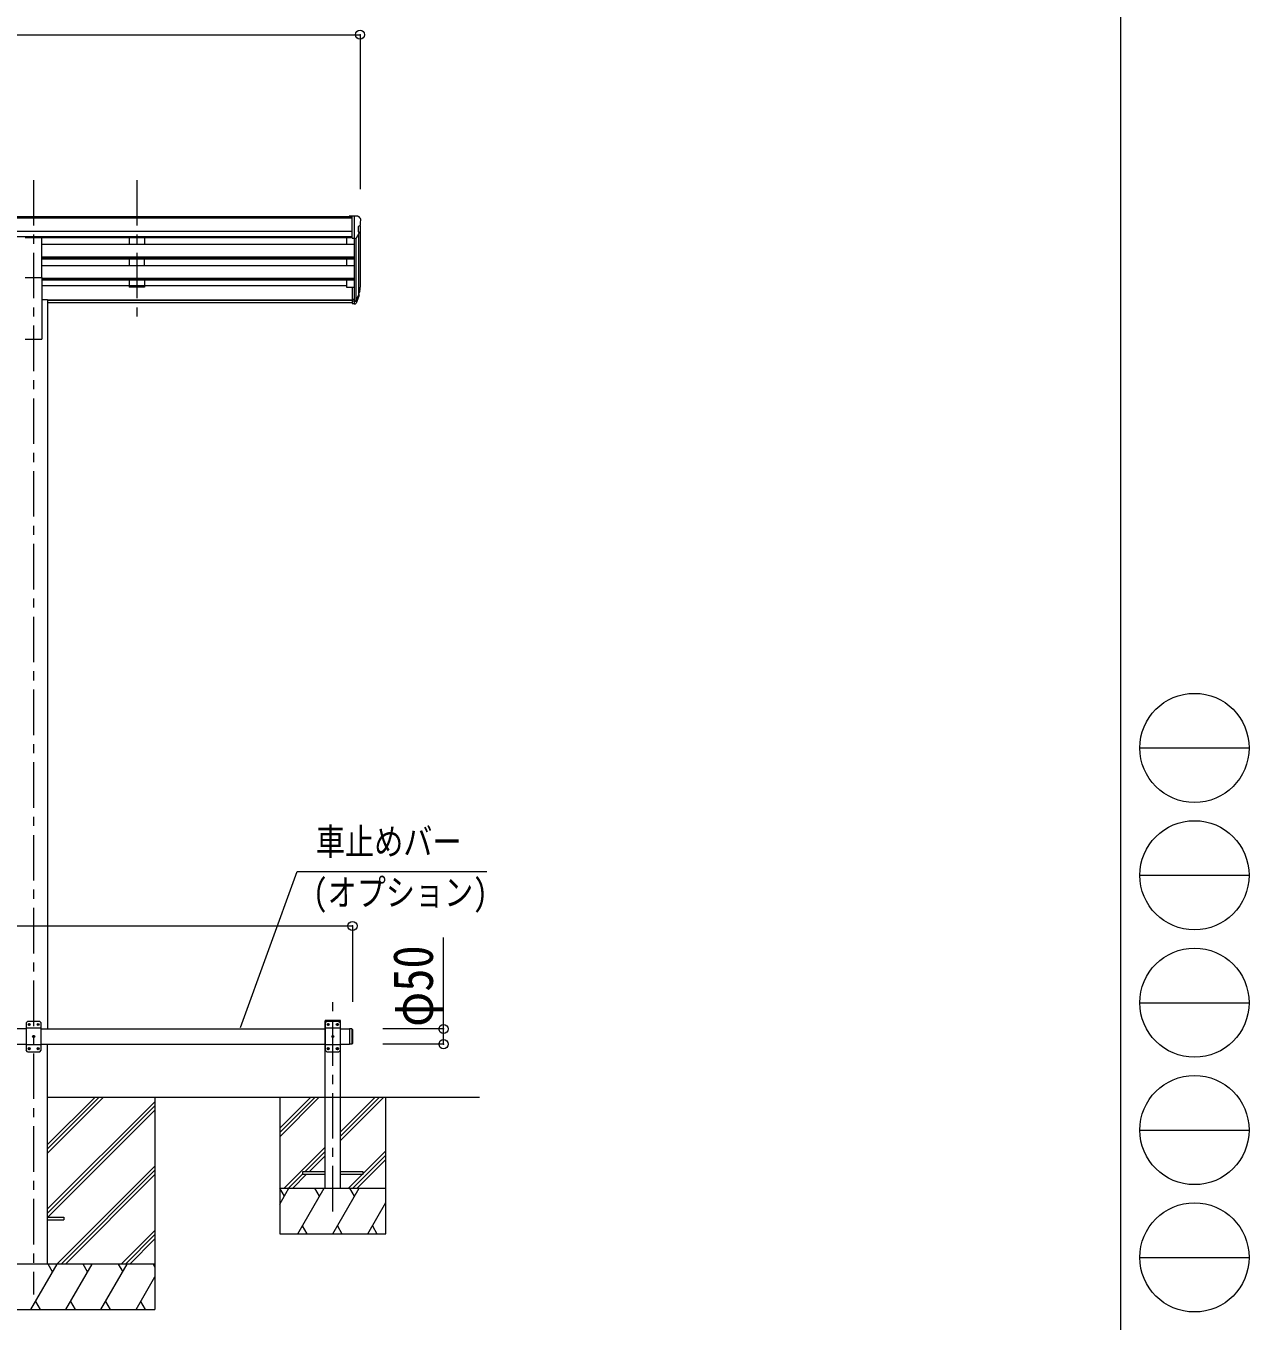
# Model space of a CAD drawing. Units: millimetres at full size, sheet at 1:30; details may follow other scales. Extents: x -8432 to 8432, y -5820 to 5820.
# Drawn here: x 4400 to 8432, y -2940 to 1331 of the extents above; entities that cross this region are included whole.
import ezdxf
from ezdxf.enums import TextEntityAlignment as Align

# ---------------------------------------------------------------- set-up
doc = ezdxf.new("R2010")
doc.units = ezdxf.units.MM
doc.header["$LTSCALE"] = 30
doc.header["$PDMODE"] = 32
doc.header["$PDSIZE"] = 30
doc.linetypes.add('CHAIN1', pattern=[8, 5, -1, 1, -1])
for name, color, linetype, lineweight in [('0-0_0', 7, 'Continuous', 9), ('0-1_本体', 5, 'CHAIN1', 9), ('0-3_ELV2', 4, 'Continuous', 9), ('0-6_OTH_LINE', 6, 'Continuous', 9), ('0-7_SHAPE', 6, 'Continuous', 9), ('F-0_240', 7, 'Continuous', 9)]:
    doc.layers.add(name, color=color, linetype=linetype, lineweight=lineweight)
doc.styles.add('ＭＳ ゴシック', font='')
doc.styles.get('ＭＳ ゴシック').set_extended_font_data('MS Gothic')

msp = doc.modelspace()

# ---------------------------------------------------------------- linework, layer by layer
at = {"layer": '0-0_0'}
for p, q in [((4470.89, -2201.78), (5895.92, -2201.78)), ((4470.89, -2387.41), (4656.52, -2201.78)), ((4470.89, -2373.27), (4642.38, -2201.78)), ((4470.89, -2359.13), (4628.24, -2201.78)), ((4470.89, -2571.26), (4825.69, -2216.46)), ((4825.69, -2201.78), (4825.69, -2901.78)), ((5236.89, -2332.41), (5367.52, -2201.78)), ((5236.89, -2318.27), (5353.38, -2201.78)), ((5236.89, -2304.13), (5339.24, -2201.78)), ((5236.89, -2201.78), (5236.89, -2651.78)), ((5436.89, -2316.26), (5551.37, -2201.78)), ((5436.89, -2330.41), (5565.51, -2201.78)), ((5436.89, -2344.55), (5579.65, -2201.78)), ((4470.89, -2585.4), (4825.69, -2230.6)), ((4473.15, -2597.28), (4825.69, -2244.75)), ((5251.37, -2501.78), (5386.89, -2366.26)), ((5319.51, -2447.78), (5386.89, -2380.4)), ((5511.89, -2453.4), (5586.89, -2378.4)), ((4502.5, -2751.78), (4825.69, -2428.59)), ((5333.65, -2447.78), (5386.89, -2394.55)), ((5477.64, -2501.78), (5586.89, -2392.54)), ((5491.78, -2501.78), (5586.89, -2406.68)), ((4516.64, -2751.78), (4825.69, -2442.73)), ((4530.78, -2751.78), (4825.69, -2456.88)), ((5265.51, -2501.78), (5311.89, -2455.4)), ((5279.65, -2501.78), (5325.65, -2455.78)), ((5463.5, -2501.78), (5509.5, -2455.78)), ((5236.89, -2501.78), (5586.89, -2501.78)), ((5236.89, -2554.9), (5267.55, -2501.78)), ((5252.55, -2527.77), (5237.55, -2501.78)), ((5296.42, -2651.78), (5383.02, -2501.78)), ((5368.02, -2527.77), (5353.02, -2501.78)), ((5411.89, -2651.78), (5498.49, -2501.78)), ((5483.49, -2527.76), (5468.49, -2501.78)), ((5527.36, -2651.78), (5586.89, -2548.68)), ((4714.63, -2751.78), (4825.69, -2640.72)), ((5311.42, -2625.8), (5326.42, -2651.78)), ((5426.89, -2625.8), (5441.89, -2651.78)), ((5542.36, -2625.8), (5557.36, -2651.78)), ((4728.77, -2751.78), (4825.69, -2654.87)), ((4742.91, -2751.78), (4825.69, -2669.01)), ((4825.69, -2751.78), (4025.69, -2751.78)), ((4416.85, -2901.78), (4503.45, -2751.78)), ((4488.45, -2777.76), (4473.45, -2751.78)), ((4532.32, -2901.78), (4618.92, -2751.78)), ((4603.92, -2777.76), (4588.92, -2751.78)), ((4647.79, -2901.78), (4734.39, -2751.78)), ((4704.39, -2751.78), (4719.39, -2777.76)), ((4819.86, -2751.78), (4825.69, -2761.88)), ((4763.26, -2901.78), (4825.69, -2793.64)), ((4025.69, -2901.78), (4825.69, -2901.78)), ((4431.84, -2875.8), (4446.84, -2901.78)), ((4547.31, -2875.8), (4562.31, -2901.78)), ((4662.78, -2875.8), (4677.78, -2901.78)), ((4778.25, -2875.8), (4793.25, -2901.78))]:
    msp.add_line(p, q, dxfattribs=at)
msp.add_lwpolyline([(5236.89, -2651.78), (5586.89, -2651.78), (5586.89, -2201.78)], dxfattribs=at)
at = {"layer": '0-1_本体'}
for p, q in [((4425.89, 822.62), (4425.89, -2851.78)), ((4765.89, 822.62), (4765.89, 345.1)), ((5411.89, -2578.34), (5411.89, -1862.3))]:
    msp.add_line(p, q, dxfattribs=at)
at = {"layer": '0-3_ELV2'}
for p, q in [((5475.39, 701.61), (476.39, 701.61)), ((5475.39, 696.4), (476.39, 696.4)), ((5465.39, 701.61), (5465.39, 703.13)), ((5493.89, 703.22), (5475.39, 703.22)), ((5481.89, 703.22), (5481.89, 469.49)), ((5493.89, 703.22), (5496.22, 703.08)), ((5496.98, 702.65), (5501.05, 696.84)), ((5503.89, 693.85), (5503.89, 693.22)), ((5475.39, 652.87), (476.39, 652.87)), ((5489.51, 632.05), (5498.52, 647.64)), ((5495.89, 668.7), (5495.89, 652.43)), ((5501.36, 672.03), (5496.04, 668.96)), ((5496.92, 644.87), (5496.92, 443.15)), ((5501.89, 672.64), (5501.89, 469.86)), ((5475.39, 635.01), (476.39, 635.01)), ((4398.39, 632.59), (4453.39, 632.59)), ((4453.39, 500.79), (4453.39, 632.59)), ((5475.39, 631.77), (4453.39, 631.77)), ((5481.89, 609.7), (4453.39, 609.7)), ((4740.89, 631.67), (4740.89, 609.8)), ((4790.89, 609.8), (4740.89, 609.8)), ((4790.89, 631.67), (4790.89, 609.8)), ((5456.89, 631.77), (5456.89, 609.7)), ((5475.39, 631.23), (5481.89, 631.23)), ((5481.89, 630.23), (5487.1, 630.55)), ((5487.89, 630.71), (5487.9, 424.72)), ((5481.89, 567.82), (4453.39, 567.82)), ((5481.89, 566.33), (4453.39, 566.33)), ((5481.89, 562.01), (4453.39, 562.01)), ((4740.89, 562.01), (4740.89, 539.7)), ((4790.89, 539.7), (4790.89, 562.01)), ((5456.89, 562.01), (5456.89, 539.6)), ((5481.89, 539.6), (4453.39, 539.6)), ((4790.89, 539.7), (4740.89, 539.7)), ((4398.39, 500.79), (4453.39, 500.79)), ((4453.39, 500.79), (4453.39, 298.22)), ((5481.89, 497.72), (4453.39, 497.72)), ((5481.89, 496.22), (4453.39, 496.22)), ((5481.89, 491.91), (4453.39, 491.91)), ((5456.89, 473.81), (4453.39, 473.81)), ((4740.89, 491.91), (4740.89, 468.86)), ((4790.89, 491.91), (4790.89, 468.86)), ((5456.89, 491.91), (5456.89, 468.86)), ((4471.09, 427.22), (4453.39, 427.22)), ((4471.09, 427.22), (4471.09, -1976.78)), ((4790.89, 468.86), (4740.89, 468.86)), ((5456.89, 468.86), (5475.39, 468.86)), ((5475.39, 469.49), (5481.89, 469.49)), ((5475.39, 469.49), (5475.39, 415.46)), ((5475.39, 429.36), (5481.89, 429.36)), ((5481.89, 469.49), (5481.89, 414.72)), ((5488.32, 425.14), (5496.08, 440.55)), ((5497.53, 440.19), (5489.33, 424.01)), ((5498.14, 439.63), (5489.33, 416.08)), ((5500.19, 456.68), (5496.92, 449.62)), ((5500.79, 455.31), (5496.92, 447.36)), ((5498.48, 444.03), (5498.14, 439.63)), ((5475.39, 426.79), (4471.09, 426.79)), ((5475.39, 425.39), (4471.09, 425.39)), ((5475.39, 417.71), (4471.09, 417.71)), ((5475.39, 424.48), (5481.89, 424.48)), ((5475.39, 415.46), (5481.89, 415.46)), ((5481.89, 424.46), (5487.02, 424.46)), ((5481.89, 422.66), (5486.73, 422.66)), ((5481.89, 414.72), (5486.73, 414.72)), ((4398.39, 298.22), (4453.39, 298.22)), ((4405.89, -1951.78), (4400.89, -1956.78)), ((4400.89, -1956.78), (4400.89, -2046.78)), ((4445.89, -1951.78), (4405.89, -1951.78)), ((4409.63, -1961.36), (4408.79, -1961.36)), ((4412.15, -1962.2), (4412.99, -1962.2)), ((4439.63, -1961.36), (4438.79, -1961.36)), ((4442.15, -1962.2), (4442.99, -1962.2)), ((4445.89, -1951.78), (4450.89, -1956.78)), ((4450.89, -2046.78), (4450.89, -1956.78)), ((5386.59, -1951.78), (5386.7, -1949.73)), ((5437.19, -1951.78), (5386.59, -1951.78)), ((5391.89, -1951.78), (5386.89, -1956.78)), ((5386.89, -2501.78), (5386.89, -1951.78)), ((5386.89, -1956.78), (5386.89, -2046.78)), ((5436.08, -1948.78), (5387.69, -1948.78)), ((5431.89, -1951.78), (5391.89, -1951.78)), ((5395.63, -1961.36), (5394.79, -1961.36)), ((5394.79, -1961.36), (5394.79, -1962.2)), ((5394.79, -1962.2), (5395.63, -1962.2)), ((5396.47, -1959.68), (5396.47, -1960.52)), ((5397.31, -1959.68), (5396.47, -1959.68)), ((5396.47, -1963.04), (5396.47, -1963.88)), ((5396.47, -1963.88), (5397.31, -1963.88)), ((5397.31, -1960.52), (5397.31, -1959.68)), ((5397.31, -1963.88), (5397.31, -1963.04)), ((5398.99, -1961.36), (5398.15, -1961.36)), ((5398.15, -1962.2), (5398.99, -1962.2)), ((5398.99, -1962.2), (5398.99, -1961.36)), ((5425.63, -1961.36), (5424.79, -1961.36)), ((5424.79, -1961.36), (5424.79, -1962.2)), ((5424.79, -1962.2), (5425.63, -1962.2)), ((5426.47, -1959.68), (5426.47, -1960.52)), ((5427.31, -1959.68), (5426.47, -1959.68)), ((5426.47, -1963.04), (5426.47, -1963.88)), ((5426.47, -1963.88), (5427.31, -1963.88)), ((5427.31, -1960.52), (5427.31, -1959.68)), ((5427.31, -1963.88), (5427.31, -1963.04)), ((5428.99, -1961.36), (5428.15, -1961.36)), ((5428.15, -1962.2), (5428.99, -1962.2)), ((5428.99, -1962.2), (5428.99, -1961.36)), ((5431.89, -1951.78), (5436.89, -1956.78)), ((5436.89, -2501.78), (5436.89, -1951.78)), ((5436.89, -2046.78), (5436.89, -1956.78)), ((5437.19, -1951.78), (5437.08, -1949.73)), ((4400.89, -1976.78), (3000.89, -1976.78)), ((4450.89, -1974.48), (4400.89, -1974.48)), ((4424.63, -2001.36), (4423.79, -2001.36)), ((4427.15, -2002.2), (4427.99, -2002.2)), ((4450.89, -1976.78), (5386.89, -1976.78)), ((5436.89, -1974.48), (5386.89, -1974.48)), ((5410.63, -2001.36), (5409.79, -2001.36)), ((5409.79, -2001.36), (5409.79, -2002.2)), ((5409.79, -2002.2), (5410.63, -2002.2)), ((5411.47, -1999.68), (5411.47, -2000.52)), ((5412.31, -1999.68), (5411.47, -1999.68)), ((5411.47, -2003.04), (5411.47, -2003.88)), ((5411.47, -2003.88), (5412.31, -2003.88)), ((5412.31, -2000.52), (5412.31, -1999.68)), ((5412.31, -2003.88), (5412.31, -2003.04)), ((5413.99, -2001.36), (5413.15, -2001.36)), ((5413.15, -2002.2), (5413.99, -2002.2)), ((5413.99, -2002.2), (5413.99, -2001.36)), ((5436.89, -1976.78), (5466.89, -1976.78)), ((5474.89, -1976.78), (5466.89, -1976.78)), ((5466.89, -1976.78), (5466.89, -2026.78)), ((3000.89, -2026.78), (4400.89, -2026.78)), ((4450.89, -2029.08), (4400.89, -2029.08)), ((4405.89, -2051.78), (4400.89, -2046.78)), ((4409.63, -2041.36), (4408.79, -2041.36)), ((4412.15, -2042.2), (4412.99, -2042.2)), ((4439.63, -2041.36), (4438.79, -2041.36)), ((4442.15, -2042.2), (4442.99, -2042.2)), ((4445.89, -2051.78), (4450.89, -2046.78)), ((4450.89, -2026.78), (5386.89, -2026.78)), ((4470.89, -2026.78), (4470.89, -2751.78)), ((5436.89, -2029.08), (5386.89, -2029.08)), ((5391.89, -2051.78), (5386.89, -2046.78)), ((5395.63, -2041.36), (5394.79, -2041.36)), ((5394.79, -2041.36), (5394.79, -2042.2)), ((5394.79, -2042.2), (5395.63, -2042.2)), ((5396.47, -2039.68), (5396.47, -2040.52)), ((5397.31, -2039.68), (5396.47, -2039.68)), ((5396.47, -2043.04), (5396.47, -2043.88)), ((5396.47, -2043.88), (5397.31, -2043.88)), ((5397.31, -2040.52), (5397.31, -2039.68)), ((5397.31, -2043.88), (5397.31, -2043.04)), ((5398.99, -2041.36), (5398.15, -2041.36)), ((5398.15, -2042.2), (5398.99, -2042.2)), ((5398.99, -2042.2), (5398.99, -2041.36)), ((5425.63, -2041.36), (5424.79, -2041.36)), ((5424.79, -2041.36), (5424.79, -2042.2)), ((5424.79, -2042.2), (5425.63, -2042.2)), ((5426.47, -2039.68), (5426.47, -2040.52)), ((5427.31, -2039.68), (5426.47, -2039.68)), ((5426.47, -2043.04), (5426.47, -2043.88)), ((5426.47, -2043.88), (5427.31, -2043.88)), ((5427.31, -2040.52), (5427.31, -2039.68)), ((5427.31, -2043.88), (5427.31, -2043.04)), ((5428.99, -2041.36), (5428.15, -2041.36)), ((5428.15, -2042.2), (5428.99, -2042.2)), ((5428.99, -2042.2), (5428.99, -2041.36)), ((5431.89, -2051.78), (5436.89, -2046.78)), ((5436.89, -2026.78), (5466.89, -2026.78)), ((5474.89, -2026.78), (5466.89, -2026.78)), ((4405.89, -2051.78), (4445.89, -2051.78)), ((5391.89, -2051.78), (5431.89, -2051.78)), ((5386.89, -2447.78), (5311.89, -2447.78)), ((5311.89, -2447.78), (5311.89, -2455.78)), ((5311.89, -2455.78), (5386.89, -2455.78)), ((5511.89, -2447.78), (5436.89, -2447.78)), ((5436.89, -2455.78), (5511.89, -2455.78)), ((5511.89, -2455.78), (5511.89, -2447.78)), ((4470.89, -2597.28), (4525.69, -2597.28)), ((4525.69, -2597.28), (4525.69, -2606.28)), ((4470.89, -2606.28), (4525.69, -2606.28))]:
    msp.add_line(p, q, dxfattribs=at)
for points in [[(5475.39, 631.23), (5475.39, 703.22), (5465.39, 703.13)], [(4408.79, -1961.36), (4408.79, -1962.2), (4409.63, -1962.2)], [(4411.31, -1960.52), (4411.31, -1959.68), (4410.47, -1959.68), (4410.47, -1960.52)], [(4410.47, -1963.04), (4410.47, -1963.88), (4411.31, -1963.88), (4411.31, -1963.04)], [(4412.99, -1962.2), (4412.99, -1961.36), (4412.15, -1961.36)], [(4438.79, -1961.36), (4438.79, -1962.2), (4439.63, -1962.2)], [(4441.31, -1960.52), (4441.31, -1959.68), (4440.47, -1959.68), (4440.47, -1960.52)], [(4440.47, -1963.04), (4440.47, -1963.88), (4441.31, -1963.88), (4441.31, -1963.04)], [(4442.99, -1962.2), (4442.99, -1961.36), (4442.15, -1961.36)], [(4423.79, -2001.36), (4423.79, -2002.2), (4424.63, -2002.2)], [(4426.31, -2000.52), (4426.31, -1999.68), (4425.47, -1999.68), (4425.47, -2000.52)], [(4425.47, -2003.04), (4425.47, -2003.88), (4426.31, -2003.88), (4426.31, -2003.04)], [(4427.99, -2002.2), (4427.99, -2001.36), (4427.15, -2001.36)], [(5476.89, -1978.78), (5474.89, -1976.78), (5474.89, -2026.78)], [(5476.89, -1978.78), (5476.89, -2024.78), (5474.89, -2026.78)], [(4408.79, -2041.36), (4408.79, -2042.2), (4409.63, -2042.2)], [(4411.31, -2040.52), (4411.31, -2039.68), (4410.47, -2039.68), (4410.47, -2040.52)], [(4410.47, -2043.04), (4410.47, -2043.88), (4411.31, -2043.88), (4411.31, -2043.04)], [(4412.99, -2042.2), (4412.99, -2041.36), (4412.15, -2041.36)], [(4438.79, -2041.36), (4438.79, -2042.2), (4439.63, -2042.2)], [(4441.31, -2040.52), (4441.31, -2039.68), (4440.47, -2039.68), (4440.47, -2040.52)], [(4440.47, -2043.04), (4440.47, -2043.88), (4441.31, -2043.88), (4441.31, -2043.04)], [(4442.99, -2042.2), (4442.99, -2041.36), (4442.15, -2041.36)]]:
    msp.add_lwpolyline(points, dxfattribs=at)
for centre in [(4410.89, -1961.78), (4440.89, -1961.78), (5396.89, -1961.78), (5426.89, -1961.78), (4425.89, -2001.78), (5411.89, -2001.78), (4410.89, -2041.78), (4440.89, -2041.78), (5396.89, -2041.78), (5426.89, -2041.78)]:
    msp.add_circle(centre, 3.5, dxfattribs=at)
for centre, radius, start, end in [((5496.16, 702.08), 1, 35, 86.5), ((5500.89, 693.85), 3, 0, 87), ((5301.89, 693.22), 202, 355.05096, 0), ((5496.19, 668.7), 0.3, 120, 180), ((5496.19, 652.43), 0.3, 180, 265.2833), ((5495.92, 649.14), 3, 330, 85.2833), ((5496.98, 676.41), 6.18, 315.00103, 354.2965), ((5486.92, 633.55), 3, 273.5, 330), ((5471.3, 466.18), 30.41, 341.80266, 352.8448), ((5472.71, 464.42), 29.53, 342.01856, 353.49194), ((4409.63, -1960.52), 0.84, 270, 0), ((4409.63, -1963.04), 0.84, 0, 90), ((4412.15, -1960.52), 0.84, 180, 270), ((4412.15, -1963.04), 0.84, 90, 180), ((4439.63, -1960.52), 0.84, 270, 0), ((4439.63, -1963.04), 0.84, 0, 90), ((4442.15, -1960.52), 0.84, 180, 270), ((4442.15, -1963.04), 0.84, 90, 180), ((5387.69, -1949.78), 1, 90, 176.99994), ((5395.63, -1960.52), 0.84, 270, 0), ((5395.63, -1963.04), 0.84, 0, 90), ((5398.15, -1960.52), 0.84, 180, 270), ((5398.15, -1963.04), 0.84, 90, 180), ((5425.63, -1960.52), 0.84, 270, 0), ((5425.63, -1963.04), 0.84, 0, 90), ((5428.15, -1960.52), 0.84, 180, 270), ((5428.15, -1963.04), 0.84, 90, 180), ((5436.08, -1949.78), 1, 3.00011, 90), ((4424.63, -2000.52), 0.84, 270, 0), ((4424.63, -2003.04), 0.84, 0, 90), ((4427.15, -2000.52), 0.84, 180, 270), ((4427.15, -2003.04), 0.84, 90, 180), ((5410.63, -2000.52), 0.84, 270, 0), ((5410.63, -2003.04), 0.84, 0, 90), ((5413.15, -2000.52), 0.84, 180, 270), ((5413.15, -2003.04), 0.84, 90, 180), ((4409.63, -2040.52), 0.84, 270, 0), ((4409.63, -2043.04), 0.84, 0, 90), ((4412.15, -2040.52), 0.84, 180, 270), ((4412.15, -2043.04), 0.84, 90, 180), ((4439.63, -2040.52), 0.84, 270, 0), ((4439.63, -2043.04), 0.84, 0, 90), ((4442.15, -2040.52), 0.84, 180, 270), ((4442.15, -2043.04), 0.84, 90, 180), ((5395.63, -2040.52), 0.84, 270, 0), ((5395.63, -2043.04), 0.84, 0, 90), ((5398.15, -2040.52), 0.84, 180, 270), ((5398.15, -2043.04), 0.84, 90, 180), ((5425.63, -2040.52), 0.84, 270, 0), ((5425.63, -2043.04), 0.84, 0, 90), ((5428.15, -2040.52), 0.84, 180, 270), ((5428.15, -2043.04), 0.84, 90, 180)]:
    msp.add_arc(centre, radius, start, end, dxfattribs=at)
for centre, major_axis, ratio, start_param, end_param in [((5414.03, 470.67), (-87.93, 4.42), 0.541684, 3.060334, 3.2172517), ((5413.24, 463.99), (89.06, 1.43), 0.57596, 6.1985533, 6.3701348), ((5411.97, 464.09), (88.05, 0), 0.90356, 5.9828017, 6.0168888), ((5497.18, 444.03), (-1.3, 0), 0.90356, 2.9359903, 4.9130961), ((5411.26, 460.22), (89.07, 0), 0.90356, 6.0316505, 6.077583), ((5486.73, 425.37), (3, 0), 0.90356, 4.712389, 5.7595865), ((5486.73, 417.43), (-3, 0), 0.90356, 1.5707963, 2.6179939), ((5487.02, 425.82), (1.5, 0), 0.90356, 4.712389, 5.7595865)]:
    msp.add_ellipse(centre, major_axis=major_axis, ratio=ratio, start_param=start_param, end_param=end_param, dxfattribs=at)
at = {"layer": '0-6_OTH_LINE'}
for p, q in [((449.89, 1301.61), (5501.89, 1301.61)), ((5501.89, 1301.61), (5501.89, 792.04)), ((474.89, -1637.03), (5476.89, -1637.03)), ((5476.89, -1637.03), (5476.89, -1887.03)), ((5776.89, -1976.78), (5576.89, -1976.78)), ((5776.89, -2026.78), (5576.89, -2026.78))]:
    msp.add_line(p, q, dxfattribs=at)
msp.add_lwpolyline([(5776.89, -2026.78), (5776.89, -1976.78), (5776.89, -1675.19)], dxfattribs=at)
for p in [(5501.89, 1301.61), (5476.89, -1637.03), (5776.89, -1976.78), (5776.89, -2026.78)]:
    msp.add_point(p, dxfattribs=at)
at = {"layer": '0-7_SHAPE'}
for p, q in [((5107.6, -1971.73), (5294.24, -1457.4)), ((5294.24, -1457.4), (5919.83, -1457.4))]:
    msp.add_line(p, q, dxfattribs=at)
at = {"layer": 'F-0_240', "color": 5}
msp.add_line((8007.94, 5820), (8007.94, -5820), dxfattribs=at)
at = {"layer": 'F-0_240', "color": 4}
for p, q in [((8072.06, -1050), (8432.06, -1050)), ((8072.06, -1470), (8432.06, -1470)), ((8072.06, -1890), (8432.06, -1890)), ((8072.06, -2310), (8432.06, -2310)), ((8072.06, -2730), (8432.06, -2730))]:
    msp.add_line(p, q, dxfattribs=at)
for centre in [(8252.05, -1050), (8252.05, -1470), (8252.05, -1890), (8252.05, -2310), (8252.05, -2730)]:
    msp.add_circle(centre, 180, dxfattribs=at)

# ---------------------------------------------------------------- texts
at = {"layer": '0-6_OTH_LINE', "color": 7, "style": 'ＭＳ ゴシック', "width": 0.85}
msp.add_text('φ50', height=132, rotation=90, dxfattribs=at).set_placement((5781.55, -1969.85), align=Align.BOTTOM_LEFT)
at = {"layer": '0-7_SHAPE', "color": 7, "style": 'ＭＳ ゴシック', "width": 0.8}
for s, p in [('車止めバー', (5356.24, -1429.39)), ('(オプション)', (5346.87, -1596.7))]:
    msp.add_text(s, height=87.98, dxfattribs=at).set_placement(p, align=Align.BOTTOM_LEFT)

doc.saveas('drawing.dxf')
